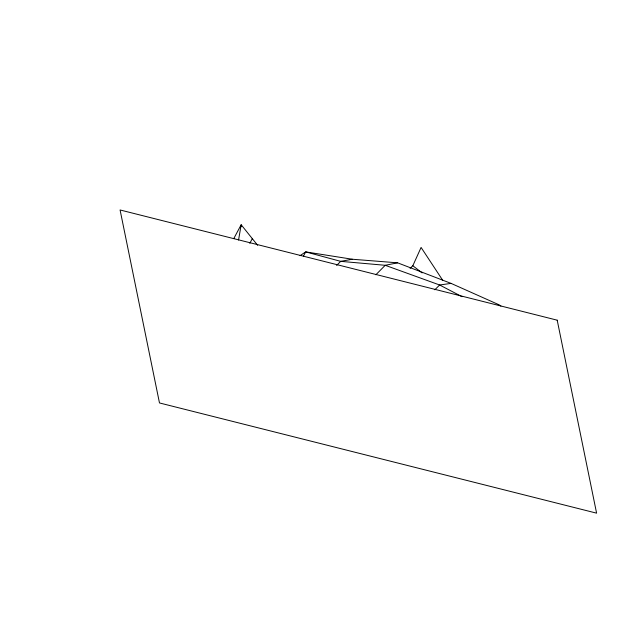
<?xml version="1.0" encoding="UTF-8"?>
<svg xmlns="http://www.w3.org/2000/svg" width="628" height="628" viewBox="0 0 628 628"><rect width="100%" height="100%" fill="white"/><g stroke="black" fill="none" stroke-linecap="round" stroke-linejoin="round"><path stroke-width="0.94" d="M238.561 240.053L241.168 224.746L257.653 245.312M410.1 268.337L412.824 265.754L421.09 247.44L442.614 280.151M233.797 238.546L241.168 224.746L241.552 226.645M249.803 243.326L252.307 238.64M303.442 256.114L305.695 251.891L352.284 259.238L397.603 262.826L451.077 283.393L499.339 304.933L500.901 306.079M375.874 274.758L385.223 265.299L397.603 262.826M336.616 265.448L340.698 261.35L352.284 259.238M434.835 289.775L439.631 284.994L451.077 283.393M300.035 255.659L305.695 251.891L340.698 261.35L385.223 265.299L439.631 284.994L462.012 296.675M412.824 265.754L422.126 272.905M557.201 320.186L120.081 209.972L159.481 402.948L596.6 513.155L557.201 320.186"/></g></svg>
